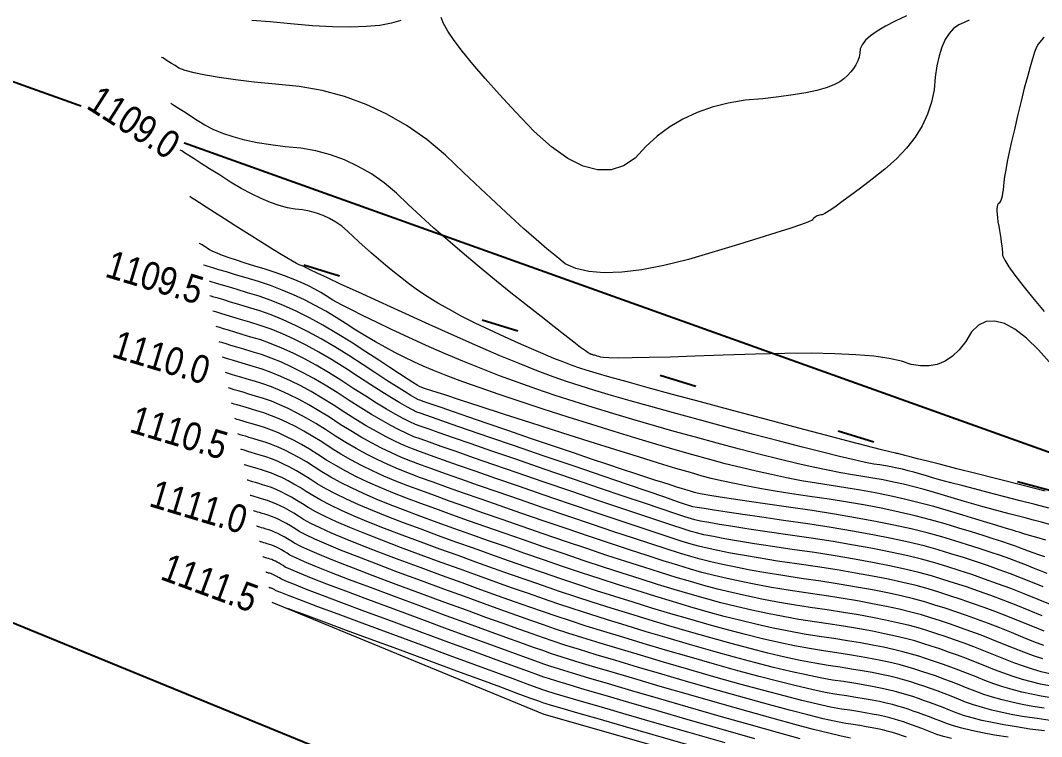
# Model space of a CAD drawing. Extents: x -19176 to -17597, y 5652440 to 5654285.
# Drawn here: x -18181.69 to -18154.3, y 5652984.07 to 5653003.27 of the extents above; entities that cross this region are included whole.
import ezdxf

# ---------------------------------------------------------------- set-up
doc = ezdxf.new("R2010")
doc.units = 0
doc.header["$LTSCALE"] = 5
doc.linetypes.add('foc-TOPO', pattern=[1, 0.2, -0.8])
doc.layers.add('C-TOPO-MAJR', color=7, linetype='Continuous', lineweight=15, true_color=0xd3aa5f)
doc.layers.add('C-TOPO-MINR', color=7, linetype='Continuous', lineweight=13, true_color=0xe9d5af)
doc.layers.add('C-TOPO-MAJR-TEXT', color=7, linetype='Continuous', true_color=0x644b1b)
for name, color, linetype in [('F-RW', 190, 'Continuous'), ('L-TITLEDB', 4, 'Continuous'), ('T-LOW-AREA', 48, 'foc-TOPO')]:
    doc.layers.add(name, color=color, linetype=linetype)
doc.layers.add('T-ELEVATION', color=48, linetype='Continuous', lineweight=18)
doc.styles.get("Standard").update_dxf_attribs({"font": 'ARIALN.TTF'})

msp = doc.modelspace()

# ---------------------------------------------------------------- linework, layer by layer
at = {"layer": 'C-TOPO-MAJR', "flags": 128}
for points in [[(-18154.208, 5652990.645), (-18154.798, 5652990.795), (-18155.471, 5652990.965), (-18156.063, 5652991.116), (-18156.576, 5652991.247), (-18157.009, 5652991.357), (-18157.361, 5652991.447), (-18157.633, 5652991.517), (-18157.825, 5652991.567), (-18157.938, 5652991.597), (-18157.969, 5652991.607), (-18158.001, 5652991.616), (-18158.033, 5652991.624), (-18158.065, 5652991.632), (-18158.097, 5652991.639), (-18158.128, 5652991.646), (-18158.16, 5652991.652), (-18158.192, 5652991.657), (-18158.223, 5652991.661), (-18158.369, 5652991.697), (-18158.63, 5652991.763), (-18159.005, 5652991.861), (-18159.494, 5652991.989), (-18160.098, 5652992.148), (-18160.816, 5652992.338), (-18161.648, 5652992.559), (-18162.595, 5652992.811), (-18163.445, 5652993.038), (-18164.198, 5652993.241), (-18164.855, 5652993.419), (-18165.415, 5652993.573), (-18165.878, 5652993.702), (-18166.244, 5652993.807), (-18166.513, 5652993.887), (-18166.686, 5652993.942), (-18166.887, 5652994.014), (-18167.118, 5652994.101), (-18167.378, 5652994.205), (-18167.666, 5652994.326), (-18167.984, 5652994.462), (-18168.331, 5652994.615), (-18168.707, 5652994.783), (-18169.111, 5652994.968), (-18169.492, 5652995.152), (-18169.849, 5652995.333), (-18170.183, 5652995.512), (-18170.492, 5652995.689), (-18170.778, 5652995.864), (-18171.04, 5652996.038), (-18171.279, 5652996.209), (-18171.493, 5652996.379), (-18171.699, 5652996.545), (-18171.897, 5652996.708), (-18172.087, 5652996.868), (-18172.269, 5652997.024), (-18172.443, 5652997.178), (-18172.609, 5652997.328), (-18172.766, 5652997.475), (-18172.915, 5652997.619), (-18173.07, 5652997.747), (-18173.231, 5652997.859), (-18173.398, 5652997.956), (-18173.57, 5652998.036), (-18173.749, 5652998.101), (-18173.933, 5652998.151), (-18174.122, 5652998.184), (-18174.318, 5652998.202), (-18174.526, 5652998.241), (-18174.748, 5652998.302), (-18174.982, 5652998.385), (-18175.23, 5652998.489), (-18175.49, 5652998.615), (-18175.764, 5652998.762), (-18176.05, 5652998.931), (-18176.35, 5652999.122), (-18176.612, 5652999.289), (-18176.836, 5652999.432), (-18177.023, 5652999.551), (-18177.173, 5652999.646), (-18177.285, 5652999.718), (-18177.36, 5652999.766), (-18177.398, 5652999.789), (-18177.398, 5652999.789)], [(-18154.15, 5652988.439), (-18154.332, 5652988.509), (-18154.518, 5652988.584), (-18154.709, 5652988.662), (-18154.92, 5652988.744), (-18155.153, 5652988.83), (-18155.406, 5652988.919), (-18155.679, 5652989.012), (-18155.974, 5652989.11), (-18156.289, 5652989.211), (-18156.625, 5652989.315), (-18156.982, 5652989.424), (-18157.374, 5652989.53), (-18157.8, 5652989.634), (-18158.262, 5652989.737), (-18158.758, 5652989.837), (-18159.289, 5652989.934), (-18159.854, 5652990.03), (-18160.455, 5652990.124), (-18161.09, 5652990.215), (-18161.654, 5652990.297), (-18162.147, 5652990.37), (-18162.568, 5652990.434), (-18162.919, 5652990.489), (-18163.198, 5652990.534), (-18163.405, 5652990.57), (-18163.542, 5652990.596), (-18163.607, 5652990.614), (-18163.694, 5652990.638), (-18163.803, 5652990.671), (-18163.934, 5652990.71), (-18164.087, 5652990.758), (-18164.262, 5652990.812), (-18164.458, 5652990.875), (-18164.676, 5652990.944), (-18164.917, 5652991.021), (-18165.206, 5652991.116), (-18165.545, 5652991.228), (-18165.933, 5652991.358), (-18166.37, 5652991.505), (-18166.857, 5652991.67), (-18167.393, 5652991.852), (-18167.978, 5652992.052), (-18168.612, 5652992.269), (-18169.173, 5652992.461), (-18169.658, 5652992.628), (-18170.07, 5652992.769), (-18170.407, 5652992.885), (-18170.67, 5652992.976), (-18170.858, 5652993.041), (-18170.972, 5652993.082), (-18171.012, 5652993.096), (-18171.095, 5652993.141), (-18171.221, 5652993.215), (-18171.39, 5652993.319), (-18171.603, 5652993.452), (-18171.858, 5652993.616), (-18172.157, 5652993.809), (-18172.498, 5652994.032), (-18172.883, 5652994.284), (-18173.257, 5652994.517), (-18173.62, 5652994.728), (-18173.972, 5652994.92), (-18174.313, 5652995.091), (-18174.642, 5652995.241), (-18174.962, 5652995.372), (-18175.27, 5652995.482), (-18175.567, 5652995.571), (-18175.827, 5652995.649), (-18176.049, 5652995.716), (-18176.235, 5652995.772), (-18176.384, 5652995.817), (-18176.495, 5652995.85), (-18176.569, 5652995.873), (-18176.607, 5652995.884), (-18176.607, 5652995.884)], [(-18154.242, 5652986.511), (-18154.508, 5652986.612), (-18154.798, 5652986.726), (-18155.112, 5652986.855), (-18155.421, 5652986.979), (-18155.725, 5652987.096), (-18156.023, 5652987.207), (-18156.316, 5652987.313), (-18156.604, 5652987.413), (-18156.885, 5652987.507), (-18157.162, 5652987.595), (-18157.433, 5652987.678), (-18157.736, 5652987.759), (-18158.071, 5652987.84), (-18158.437, 5652987.92), (-18158.836, 5652987.999), (-18159.266, 5652988.077), (-18159.728, 5652988.155), (-18160.222, 5652988.231), (-18160.748, 5652988.307), (-18161.239, 5652988.382), (-18161.696, 5652988.457), (-18162.118, 5652988.531), (-18162.505, 5652988.605), (-18162.858, 5652988.678), (-18163.176, 5652988.75), (-18163.459, 5652988.822), (-18163.708, 5652988.894), (-18164.012, 5652988.986), (-18164.37, 5652989.098), (-18164.783, 5652989.231), (-18165.25, 5652989.384), (-18165.773, 5652989.558), (-18166.349, 5652989.752), (-18166.981, 5652989.967), (-18167.667, 5652990.202), (-18168.299, 5652990.419), (-18168.877, 5652990.619), (-18169.402, 5652990.801), (-18169.872, 5652990.966), (-18170.288, 5652991.113), (-18170.65, 5652991.242), (-18170.958, 5652991.353), (-18171.213, 5652991.447), (-18171.471, 5652991.553), (-18171.734, 5652991.671), (-18172.001, 5652991.8), (-18172.272, 5652991.942), (-18172.547, 5652992.095), (-18172.827, 5652992.261), (-18173.111, 5652992.438), (-18173.4, 5652992.627), (-18173.68, 5652992.801), (-18173.952, 5652992.96), (-18174.215, 5652993.103), (-18174.471, 5652993.232), (-18174.718, 5652993.345), (-18174.957, 5652993.442), (-18175.188, 5652993.524), (-18175.41, 5652993.591), (-18175.605, 5652993.65), (-18175.772, 5652993.7), (-18175.911, 5652993.742), (-18176.023, 5652993.776), (-18176.106, 5652993.801), (-18176.162, 5652993.818), (-18176.19, 5652993.826), (-18176.19, 5652993.826)], [(-18154.234, 5652984.827), (-18154.535, 5652984.875), (-18154.824, 5652984.928), (-18155.1, 5652984.987), (-18155.364, 5652985.052), (-18155.616, 5652985.123), (-18155.855, 5652985.199), (-18156.083, 5652985.282), (-18156.298, 5652985.37), (-18156.509, 5652985.454), (-18156.716, 5652985.534), (-18156.92, 5652985.61), (-18157.12, 5652985.683), (-18157.317, 5652985.751), (-18157.51, 5652985.815), (-18157.699, 5652985.875), (-18157.884, 5652985.932), (-18158.091, 5652985.987), (-18158.32, 5652986.043), (-18158.57, 5652986.097), (-18158.842, 5652986.151), (-18159.137, 5652986.205), (-18159.452, 5652986.258), (-18159.79, 5652986.31), (-18160.149, 5652986.362), (-18160.528, 5652986.426), (-18160.927, 5652986.502), (-18161.346, 5652986.59), (-18161.785, 5652986.69), (-18162.243, 5652986.802), (-18162.721, 5652986.927), (-18163.219, 5652987.063), (-18163.736, 5652987.212), (-18164.248, 5652987.362), (-18164.754, 5652987.514), (-18165.253, 5652987.667), (-18165.747, 5652987.822), (-18166.234, 5652987.978), (-18166.716, 5652988.136), (-18167.192, 5652988.295), (-18167.661, 5652988.456), (-18168.131, 5652988.619), (-18168.6, 5652988.783), (-18169.069, 5652988.948), (-18169.538, 5652989.115), (-18170.007, 5652989.283), (-18170.476, 5652989.453), (-18170.944, 5652989.625), (-18171.413, 5652989.798), (-18171.847, 5652989.965), (-18172.246, 5652990.126), (-18172.611, 5652990.282), (-18172.941, 5652990.431), (-18173.237, 5652990.575), (-18173.498, 5652990.712), (-18173.724, 5652990.844), (-18173.916, 5652990.97), (-18174.102, 5652991.086), (-18174.283, 5652991.192), (-18174.459, 5652991.287), (-18174.629, 5652991.372), (-18174.793, 5652991.448), (-18174.952, 5652991.512), (-18175.106, 5652991.567), (-18175.254, 5652991.612), (-18175.384, 5652991.651), (-18175.495, 5652991.684), (-18175.588, 5652991.712), (-18175.662, 5652991.735), (-18175.717, 5652991.751), (-18175.754, 5652991.762), (-18175.773, 5652991.768), (-18175.773, 5652991.768)], [(-18157.925, 5652984.052), (-18158.03, 5652984.089), (-18158.134, 5652984.123), (-18158.235, 5652984.155), (-18158.334, 5652984.186), (-18158.446, 5652984.216), (-18158.568, 5652984.245), (-18158.703, 5652984.275), (-18158.849, 5652984.304), (-18159.007, 5652984.332), (-18159.177, 5652984.361), (-18159.358, 5652984.389), (-18159.551, 5652984.417), (-18159.818, 5652984.469), (-18160.159, 5652984.546), (-18160.575, 5652984.648), (-18161.064, 5652984.775), (-18161.628, 5652984.927), (-18162.266, 5652985.103), (-18162.978, 5652985.304), (-18163.765, 5652985.53), (-18164.484, 5652985.739), (-18165.137, 5652985.93), (-18165.724, 5652986.103), (-18166.243, 5652986.26), (-18166.696, 5652986.399), (-18167.083, 5652986.52), (-18167.402, 5652986.624), (-18167.655, 5652986.711), (-18167.962, 5652986.818), (-18168.322, 5652986.946), (-18168.737, 5652987.095), (-18169.204, 5652987.264), (-18169.726, 5652987.454), (-18170.301, 5652987.665), (-18170.93, 5652987.897), (-18171.613, 5652988.149), (-18172.223, 5652988.377), (-18172.758, 5652988.582), (-18173.221, 5652988.763), (-18173.61, 5652988.92), (-18173.926, 5652989.054), (-18174.168, 5652989.164), (-18174.337, 5652989.251), (-18174.432, 5652989.313), (-18174.525, 5652989.371), (-18174.615, 5652989.423), (-18174.702, 5652989.471), (-18174.787, 5652989.513), (-18174.869, 5652989.551), (-18174.948, 5652989.583), (-18175.024, 5652989.61), (-18175.098, 5652989.632), (-18175.163, 5652989.652), (-18175.218, 5652989.668), (-18175.264, 5652989.682), (-18175.301, 5652989.693), (-18175.328, 5652989.702), (-18175.347, 5652989.707), (-18175.356, 5652989.71), (-18175.356, 5652989.71)], [(-18163.793, 5652983.849), (-18164.721, 5652984.115), (-18165.521, 5652984.346), (-18166.194, 5652984.54), (-18166.74, 5652984.698), (-18167.158, 5652984.819), (-18167.449, 5652984.904), (-18167.613, 5652984.953), (-18167.649, 5652984.965), (-18167.787, 5652985.015), (-18168.024, 5652985.102), (-18168.363, 5652985.227), (-18168.803, 5652985.388), (-18169.343, 5652985.588), (-18169.984, 5652985.824), (-18170.726, 5652986.098), (-18171.568, 5652986.409), (-18172.306, 5652986.681), (-18172.938, 5652986.915), (-18173.464, 5652987.109), (-18173.886, 5652987.265), (-18174.202, 5652987.381), (-18174.412, 5652987.459), (-18174.518, 5652987.498), (-18174.518, 5652987.498)]]:
    msp.add_lwpolyline(points, dxfattribs=at)
at = {"layer": 'C-TOPO-MINR', "flags": 128}
for points in [[(-18157.925, 5653003.387), (-18158.229, 5653003.247), (-18158.49, 5653003.112), (-18158.71, 5653002.981), (-18158.888, 5653002.854), (-18159.023, 5653002.732), (-18159.116, 5653002.614), (-18159.168, 5653002.5), (-18159.177, 5653002.391), (-18159.199, 5653002.284), (-18159.234, 5653002.18), (-18159.283, 5653002.079), (-18159.343, 5653001.981), (-18159.417, 5653001.886), (-18159.504, 5653001.793), (-18159.604, 5653001.703), (-18159.716, 5653001.616), (-18159.874, 5653001.535), (-18160.077, 5653001.459), (-18160.326, 5653001.389), (-18160.621, 5653001.325), (-18160.961, 5653001.267), (-18161.346, 5653001.214), (-18161.777, 5653001.167), (-18162.253, 5653001.126), (-18162.705, 5653001.051), (-18163.134, 5653000.941), (-18163.538, 5653000.798), (-18163.919, 5653000.622), (-18164.275, 5653000.411), (-18164.608, 5653000.166), (-18164.917, 5652999.887), (-18165.202, 5652999.575), (-18165.512, 5652999.366), (-18165.849, 5652999.261), (-18166.21, 5652999.26), (-18166.597, 5652999.362), (-18167.01, 5652999.568), (-18167.449, 5652999.878), (-18167.913, 5653000.291), (-18168.402, 5653000.808), (-18168.839, 5653001.28), (-18169.222, 5653001.709), (-18169.552, 5653002.092), (-18169.829, 5653002.431), (-18170.053, 5653002.726), (-18170.224, 5653002.976), (-18170.341, 5653003.182), (-18170.405, 5653003.343)], [(-18156.241, 5653003.273), (-18156.375, 5653003.208), (-18156.526, 5653003.145), (-18156.661, 5653003.048), (-18156.781, 5653002.917), (-18156.886, 5653002.75), (-18156.976, 5653002.55), (-18157.051, 5653002.315), (-18157.11, 5653002.046), (-18157.154, 5653001.742), (-18157.183, 5653001.403), (-18157.252, 5653001.074), (-18157.36, 5653000.753), (-18157.509, 5653000.44), (-18157.697, 5653000.136), (-18157.925, 5652999.841), (-18158.194, 5652999.555), (-18158.502, 5652999.277), (-18158.85, 5652999.008), (-18159.158, 5652998.772), (-18159.428, 5652998.569), (-18159.658, 5652998.4), (-18159.849, 5652998.263), (-18160.001, 5652998.161), (-18160.114, 5652998.091), (-18160.188, 5652998.055), (-18160.222, 5652998.052), (-18160.255, 5652998.046), (-18160.288, 5652998.036), (-18160.319, 5652998.024), (-18160.349, 5652998.008), (-18160.378, 5652997.989), (-18160.406, 5652997.967), (-18160.433, 5652997.942), (-18160.459, 5652997.913), (-18160.572, 5652997.861), (-18160.77, 5652997.787), (-18161.055, 5652997.69), (-18161.426, 5652997.569), (-18161.884, 5652997.426), (-18162.428, 5652997.259), (-18163.058, 5652997.07), (-18163.775, 5652996.858), (-18164.43, 5652996.695), (-18165.024, 5652996.58), (-18165.557, 5652996.515), (-18166.029, 5652996.499), (-18166.44, 5652996.532), (-18166.79, 5652996.614), (-18167.079, 5652996.744), (-18167.306, 5652996.924), (-18167.566, 5652997.14), (-18167.858, 5652997.392), (-18168.183, 5652997.68), (-18168.539, 5652998.003), (-18168.928, 5652998.363), (-18169.349, 5652998.759), (-18169.802, 5652999.19), (-18170.287, 5652999.657), (-18170.792, 5653000.074), (-18171.315, 5653000.439), (-18171.856, 5653000.753), (-18172.417, 5653001.015), (-18172.997, 5653001.227), (-18173.595, 5653001.387), (-18174.212, 5653001.496), (-18174.848, 5653001.553), (-18175.417, 5653001.612), (-18175.92, 5653001.672), (-18176.356, 5653001.733), (-18176.726, 5653001.795), (-18177.029, 5653001.858), (-18177.266, 5653001.922), (-18177.436, 5653001.987), (-18177.54, 5653002.053), (-18177.631, 5653002.111), (-18177.708, 5653002.16), (-18177.773, 5653002.201), (-18177.825, 5653002.234), (-18177.864, 5653002.259), (-18177.89, 5653002.276), (-18177.903, 5653002.284), (-18177.903, 5653002.284)], [(-18171.483, 5653003.268), (-18171.739, 5653003.19), (-18172.051, 5653003.134), (-18172.418, 5653003.1), (-18172.842, 5653003.087), (-18173.321, 5653003.095), (-18173.855, 5653003.125), (-18174.446, 5653003.177), (-18174.987, 5653003.224), (-18175.48, 5653003.267)], [(-18154.239, 5653002.817), (-18154.308, 5653002.738), (-18154.36, 5653002.677), (-18154.395, 5653002.633), (-18154.438, 5653002.545), (-18154.489, 5653002.414), (-18154.547, 5653002.239), (-18154.612, 5653002.019), (-18154.685, 5653001.756), (-18154.766, 5653001.45), (-18154.853, 5653001.099), (-18154.949, 5653000.704), (-18155.033, 5653000.345), (-18155.107, 5653000.021), (-18155.17, 5652999.733), (-18155.222, 5652999.48), (-18155.264, 5652999.262), (-18155.295, 5652999.08), (-18155.315, 5652998.933), (-18155.325, 5652998.821), (-18155.336, 5652998.721), (-18155.349, 5652998.633), (-18155.364, 5652998.556), (-18155.38, 5652998.491), (-18155.399, 5652998.438), (-18155.419, 5652998.396), (-18155.44, 5652998.366), (-18155.464, 5652998.348), (-18155.482, 5652998.317), (-18155.494, 5652998.274), (-18155.501, 5652998.218), (-18155.502, 5652998.149), (-18155.497, 5652998.068), (-18155.487, 5652997.974), (-18155.472, 5652997.867), (-18155.45, 5652997.748), (-18155.431, 5652997.634), (-18155.413, 5652997.524), (-18155.398, 5652997.419), (-18155.384, 5652997.319), (-18155.372, 5652997.224), (-18155.362, 5652997.133), (-18155.353, 5652997.047), (-18155.347, 5652996.966), (-18155.289, 5652996.837), (-18155.18, 5652996.659), (-18155.02, 5652996.433), (-18154.809, 5652996.158), (-18154.546, 5652995.836), (-18154.233, 5652995.465)], [(-18154.028, 5652994.035), (-18154.382, 5652994.434), (-18154.711, 5652994.751), (-18155.016, 5652994.985), (-18155.297, 5652995.137), (-18155.554, 5652995.206), (-18155.786, 5652995.192), (-18155.994, 5652995.096), (-18156.178, 5652994.917), (-18156.338, 5652994.655), (-18156.51, 5652994.437), (-18156.694, 5652994.263), (-18156.891, 5652994.132), (-18157.099, 5652994.045), (-18157.32, 5652994.002), (-18157.553, 5652994.002), (-18157.799, 5652994.045), (-18158.056, 5652994.132), (-18158.39, 5652994.205), (-18158.798, 5652994.262), (-18159.283, 5652994.304), (-18159.843, 5652994.331), (-18160.479, 5652994.343), (-18161.19, 5652994.34), (-18161.977, 5652994.322), (-18162.84, 5652994.289), (-18163.602, 5652994.262), (-18164.264, 5652994.241), (-18164.824, 5652994.226), (-18165.285, 5652994.217), (-18165.645, 5652994.214), (-18165.904, 5652994.218), (-18166.063, 5652994.227), (-18166.121, 5652994.242), (-18166.172, 5652994.256), (-18166.218, 5652994.268), (-18166.257, 5652994.279), (-18166.29, 5652994.288), (-18166.316, 5652994.295), (-18166.336, 5652994.301), (-18166.35, 5652994.305), (-18166.358, 5652994.307), (-18166.367, 5652994.311), (-18166.377, 5652994.314), (-18166.388, 5652994.319), (-18166.401, 5652994.324), (-18166.415, 5652994.33), (-18166.43, 5652994.337), (-18166.446, 5652994.344), (-18166.464, 5652994.352), (-18166.537, 5652994.405), (-18166.664, 5652994.501), (-18166.846, 5652994.641), (-18167.083, 5652994.825), (-18167.374, 5652995.053), (-18167.721, 5652995.325), (-18168.122, 5652995.642), (-18168.578, 5652996.002), (-18169.016, 5652996.355), (-18169.438, 5652996.702), (-18169.841, 5652997.042), (-18170.228, 5652997.375), (-18170.597, 5652997.701), (-18170.949, 5652998.02), (-18171.284, 5652998.333), (-18171.601, 5652998.638), (-18171.931, 5652998.91), (-18172.273, 5652999.149), (-18172.627, 5652999.354), (-18172.994, 5652999.526), (-18173.373, 5652999.664), (-18173.764, 5652999.769), (-18174.167, 5652999.84), (-18174.583, 5652999.878), (-18174.972, 5652999.927), (-18175.334, 5652999.987), (-18175.669, 5653000.059), (-18175.978, 5653000.142), (-18176.26, 5653000.236), (-18176.515, 5653000.342), (-18176.743, 5653000.459), (-18176.945, 5653000.587), (-18177.121, 5653000.7), (-18177.272, 5653000.796), (-18177.398, 5653000.876), (-18177.499, 5653000.94), (-18177.575, 5653000.989), (-18177.625, 5653001.021), (-18177.65, 5653001.037), (-18177.65, 5653001.037)], [(-18154.112, 5652990.195), (-18154.474, 5652990.288), (-18154.878, 5652990.391), (-18155.323, 5652990.504), (-18155.733, 5652990.609), (-18156.105, 5652990.705), (-18156.441, 5652990.794), (-18156.741, 5652990.874), (-18157.004, 5652990.945), (-18157.23, 5652991.008), (-18157.42, 5652991.063), (-18157.574, 5652991.11), (-18157.727, 5652991.154), (-18157.88, 5652991.194), (-18158.033, 5652991.232), (-18158.186, 5652991.266), (-18158.339, 5652991.297), (-18158.492, 5652991.325), (-18158.644, 5652991.35), (-18158.797, 5652991.372), (-18159.026, 5652991.417), (-18159.333, 5652991.485), (-18159.718, 5652991.575), (-18160.179, 5652991.689), (-18160.718, 5652991.825), (-18161.334, 5652991.984), (-18162.027, 5652992.167), (-18162.798, 5652992.372), (-18163.514, 5652992.564), (-18164.176, 5652992.745), (-18164.784, 5652992.914), (-18165.339, 5652993.071), (-18165.838, 5652993.215), (-18166.284, 5652993.348), (-18166.676, 5652993.468), (-18167.014, 5652993.577), (-18167.399, 5652993.713), (-18167.833, 5652993.876), (-18168.315, 5652994.068), (-18168.845, 5652994.287), (-18169.423, 5652994.534), (-18170.049, 5652994.809), (-18170.723, 5652995.111), (-18171.445, 5652995.442), (-18172.079, 5652995.732), (-18172.624, 5652995.982), (-18173.081, 5652996.191), (-18173.449, 5652996.361), (-18173.729, 5652996.491), (-18173.92, 5652996.58), (-18174.023, 5652996.63), (-18174.037, 5652996.639), (-18174.053, 5652996.648), (-18174.071, 5652996.657), (-18174.09, 5652996.666), (-18174.112, 5652996.675), (-18174.135, 5652996.684), (-18174.16, 5652996.693), (-18174.187, 5652996.702), (-18174.215, 5652996.71), (-18174.285, 5652996.746), (-18174.394, 5652996.809), (-18174.545, 5652996.898), (-18174.736, 5652997.015), (-18174.968, 5652997.159), (-18175.24, 5652997.33), (-18175.553, 5652997.529), (-18175.907, 5652997.754), (-18176.217, 5652997.951), (-18176.482, 5652998.12), (-18176.703, 5652998.261), (-18176.88, 5652998.373), (-18177.012, 5652998.458), (-18177.101, 5652998.514), (-18177.145, 5652998.542), (-18177.145, 5652998.542)], [(-18154.088, 5652989.755), (-18154.305, 5652989.815), (-18154.522, 5652989.873), (-18154.74, 5652989.931), (-18154.958, 5652989.987), (-18155.176, 5652990.043), (-18155.402, 5652990.102), (-18155.634, 5652990.164), (-18155.874, 5652990.23), (-18156.12, 5652990.3), (-18156.374, 5652990.373), (-18156.635, 5652990.449), (-18156.903, 5652990.53), (-18157.178, 5652990.613), (-18157.453, 5652990.691), (-18157.728, 5652990.764), (-18158.002, 5652990.831), (-18158.276, 5652990.892), (-18158.55, 5652990.948), (-18158.824, 5652990.999), (-18159.097, 5652991.044), (-18159.37, 5652991.083), (-18159.683, 5652991.137), (-18160.037, 5652991.206), (-18160.43, 5652991.29), (-18160.864, 5652991.389), (-18161.338, 5652991.502), (-18161.852, 5652991.631), (-18162.406, 5652991.774), (-18163, 5652991.932), (-18163.583, 5652992.091), (-18164.154, 5652992.249), (-18164.714, 5652992.409), (-18165.262, 5652992.568), (-18165.799, 5652992.729), (-18166.325, 5652992.889), (-18166.839, 5652993.05), (-18167.342, 5652993.211), (-18167.842, 5652993.38), (-18168.341, 5652993.557), (-18168.838, 5652993.741), (-18169.333, 5652993.933), (-18169.825, 5652994.133), (-18170.316, 5652994.34), (-18170.805, 5652994.555), (-18171.292, 5652994.778), (-18171.736, 5652994.984), (-18172.136, 5652995.174), (-18172.494, 5652995.348), (-18172.807, 5652995.505), (-18173.078, 5652995.646), (-18173.305, 5652995.771), (-18173.489, 5652995.88), (-18173.63, 5652995.972), (-18173.789, 5652996.064), (-18173.965, 5652996.155), (-18174.16, 5652996.244), (-18174.373, 5652996.334), (-18174.603, 5652996.422), (-18174.852, 5652996.509), (-18175.119, 5652996.596), (-18175.403, 5652996.681), (-18175.66, 5652996.761), (-18175.889, 5652996.835), (-18176.09, 5652996.904), (-18176.263, 5652996.966), (-18176.408, 5652997.023), (-18176.526, 5652997.074), (-18176.615, 5652997.119), (-18176.677, 5652997.158), (-18176.731, 5652997.192), (-18176.777, 5652997.221), (-18176.815, 5652997.246), (-18176.846, 5652997.266), (-18176.869, 5652997.28), (-18176.885, 5652997.29), (-18176.892, 5652997.295), (-18176.892, 5652997.295)], [(-18154.193, 5652989.333), (-18154.428, 5652989.402), (-18154.625, 5652989.461), (-18154.783, 5652989.507), (-18154.902, 5652989.543), (-18154.983, 5652989.567), (-18155.025, 5652989.58), (-18155.029, 5652989.582), (-18155.081, 5652989.598), (-18155.181, 5652989.629), (-18155.33, 5652989.674), (-18155.528, 5652989.734), (-18155.774, 5652989.809), (-18156.068, 5652989.899), (-18156.411, 5652990.003), (-18156.802, 5652990.122), (-18157.194, 5652990.233), (-18157.585, 5652990.337), (-18157.978, 5652990.432), (-18158.37, 5652990.52), (-18158.763, 5652990.6), (-18159.156, 5652990.673), (-18159.55, 5652990.737), (-18159.943, 5652990.794), (-18160.34, 5652990.857), (-18160.74, 5652990.928), (-18161.143, 5652991.005), (-18161.549, 5652991.089), (-18161.958, 5652991.179), (-18162.37, 5652991.277), (-18162.784, 5652991.381), (-18163.202, 5652991.493), (-18163.651, 5652991.617), (-18164.132, 5652991.754), (-18164.643, 5652991.903), (-18165.186, 5652992.066), (-18165.76, 5652992.242), (-18166.365, 5652992.43), (-18167.002, 5652992.632), (-18167.669, 5652992.846), (-18168.285, 5652993.048), (-18168.849, 5652993.237), (-18169.36, 5652993.414), (-18169.82, 5652993.579), (-18170.228, 5652993.731), (-18170.584, 5652993.871), (-18170.887, 5652993.998), (-18171.139, 5652994.114), (-18171.393, 5652994.236), (-18171.648, 5652994.366), (-18171.906, 5652994.504), (-18172.165, 5652994.649), (-18172.427, 5652994.802), (-18172.69, 5652994.962), (-18172.955, 5652995.13), (-18173.223, 5652995.306), (-18173.497, 5652995.472), (-18173.78, 5652995.628), (-18174.069, 5652995.774), (-18174.366, 5652995.911), (-18174.671, 5652996.039), (-18174.983, 5652996.156), (-18175.302, 5652996.264), (-18175.629, 5652996.363), (-18175.915, 5652996.449), (-18176.16, 5652996.523), (-18176.365, 5652996.584), (-18176.528, 5652996.633), (-18176.651, 5652996.67), (-18176.732, 5652996.695), (-18176.773, 5652996.707), (-18176.773, 5652996.707)], [(-18154.212, 5652988.886), (-18154.378, 5652988.94), (-18154.526, 5652988.991), (-18154.657, 5652989.038), (-18154.772, 5652989.082), (-18154.869, 5652989.122), (-18155.001, 5652989.171), (-18155.167, 5652989.229), (-18155.368, 5652989.297), (-18155.604, 5652989.373), (-18155.874, 5652989.46), (-18156.179, 5652989.555), (-18156.518, 5652989.659), (-18156.892, 5652989.773), (-18157.284, 5652989.882), (-18157.693, 5652989.986), (-18158.12, 5652990.084), (-18158.564, 5652990.178), (-18159.026, 5652990.267), (-18159.505, 5652990.351), (-18160.002, 5652990.43), (-18160.517, 5652990.504), (-18160.997, 5652990.577), (-18161.443, 5652990.649), (-18161.856, 5652990.719), (-18162.234, 5652990.789), (-18162.578, 5652990.857), (-18162.887, 5652990.923), (-18163.163, 5652990.989), (-18163.405, 5652991.053), (-18163.72, 5652991.143), (-18164.11, 5652991.258), (-18164.573, 5652991.398), (-18165.11, 5652991.564), (-18165.721, 5652991.755), (-18166.406, 5652991.971), (-18167.165, 5652992.213), (-18167.997, 5652992.48), (-18168.728, 5652992.715), (-18169.357, 5652992.917), (-18169.883, 5652993.087), (-18170.308, 5652993.225), (-18170.63, 5652993.33), (-18170.851, 5652993.402), (-18170.969, 5652993.442), (-18170.986, 5652993.449), (-18171.049, 5652993.488), (-18171.16, 5652993.559), (-18171.318, 5652993.66), (-18171.523, 5652993.793), (-18171.776, 5652993.958), (-18172.075, 5652994.154), (-18172.422, 5652994.381), (-18172.816, 5652994.639), (-18173.199, 5652994.877), (-18173.572, 5652995.095), (-18173.936, 5652995.291), (-18174.289, 5652995.468), (-18174.631, 5652995.623), (-18174.964, 5652995.758), (-18175.286, 5652995.873), (-18175.598, 5652995.967), (-18175.871, 5652996.049), (-18176.105, 5652996.12), (-18176.3, 5652996.178), (-18176.456, 5652996.225), (-18176.573, 5652996.26), (-18176.651, 5652996.284), (-18176.69, 5652996.296), (-18176.69, 5652996.296)], [(-18154.265, 5652988.085), (-18154.549, 5652988.202), (-18154.84, 5652988.317), (-18155.138, 5652988.43), (-18155.443, 5652988.542), (-18155.755, 5652988.651), (-18156.074, 5652988.76), (-18156.4, 5652988.866), (-18156.733, 5652988.971), (-18157.072, 5652989.075), (-18157.452, 5652989.177), (-18157.872, 5652989.278), (-18158.331, 5652989.378), (-18158.83, 5652989.477), (-18159.37, 5652989.575), (-18159.949, 5652989.672), (-18160.568, 5652989.768), (-18161.227, 5652989.863), (-18161.808, 5652989.947), (-18162.31, 5652990.021), (-18162.735, 5652990.084), (-18163.081, 5652990.136), (-18163.35, 5652990.178), (-18163.54, 5652990.209), (-18163.652, 5652990.229), (-18163.686, 5652990.239), (-18163.823, 5652990.284), (-18164.063, 5652990.365), (-18164.406, 5652990.482), (-18164.853, 5652990.634), (-18165.403, 5652990.822), (-18166.056, 5652991.045), (-18166.812, 5652991.304), (-18167.672, 5652991.598), (-18168.434, 5652991.86), (-18169.1, 5652992.088), (-18169.668, 5652992.284), (-18170.139, 5652992.446), (-18170.513, 5652992.576), (-18170.79, 5652992.672), (-18170.97, 5652992.736), (-18171.052, 5652992.766), (-18171.17, 5652992.823), (-18171.324, 5652992.906), (-18171.513, 5652993.015), (-18171.737, 5652993.15), (-18171.996, 5652993.312), (-18172.291, 5652993.499), (-18172.621, 5652993.713), (-18172.986, 5652993.953), (-18173.341, 5652994.174), (-18173.686, 5652994.375), (-18174.02, 5652994.557), (-18174.344, 5652994.719), (-18174.658, 5652994.862), (-18174.961, 5652994.986), (-18175.253, 5652995.09), (-18175.535, 5652995.175), (-18175.782, 5652995.249), (-18175.994, 5652995.313), (-18176.17, 5652995.366), (-18176.312, 5652995.409), (-18176.417, 5652995.441), (-18176.488, 5652995.462), (-18176.523, 5652995.472), (-18176.523, 5652995.472)], [(-18154.022, 5652987.593), (-18154.397, 5652987.746), (-18154.766, 5652987.893), (-18155.128, 5652988.033), (-18155.484, 5652988.166), (-18155.833, 5652988.291), (-18156.175, 5652988.41), (-18156.511, 5652988.522), (-18156.84, 5652988.627), (-18157.163, 5652988.725), (-18157.523, 5652988.822), (-18157.921, 5652988.919), (-18158.358, 5652989.014), (-18158.832, 5652989.108), (-18159.344, 5652989.201), (-18159.894, 5652989.293), (-18160.481, 5652989.384), (-18161.107, 5652989.474), (-18161.666, 5652989.556), (-18162.157, 5652989.63), (-18162.581, 5652989.696), (-18162.937, 5652989.753), (-18163.227, 5652989.803), (-18163.449, 5652989.844), (-18163.604, 5652989.878), (-18163.691, 5652989.903), (-18163.87, 5652989.96), (-18164.14, 5652990.049), (-18164.5, 5652990.169), (-18164.952, 5652990.322), (-18165.495, 5652990.506), (-18166.129, 5652990.722), (-18166.854, 5652990.97), (-18167.671, 5652991.249), (-18168.4, 5652991.5), (-18169.044, 5652991.721), (-18169.601, 5652991.913), (-18170.072, 5652992.076), (-18170.457, 5652992.21), (-18170.755, 5652992.315), (-18170.967, 5652992.39), (-18171.092, 5652992.437), (-18171.246, 5652992.506), (-18171.426, 5652992.597), (-18171.635, 5652992.711), (-18171.87, 5652992.848), (-18172.134, 5652993.008), (-18172.425, 5652993.19), (-18172.744, 5652993.394), (-18173.09, 5652993.622), (-18173.426, 5652993.831), (-18173.752, 5652994.021), (-18174.069, 5652994.193), (-18174.376, 5652994.347), (-18174.673, 5652994.483), (-18174.96, 5652994.6), (-18175.237, 5652994.699), (-18175.504, 5652994.779), (-18175.738, 5652994.85), (-18175.939, 5652994.91), (-18176.106, 5652994.96), (-18176.239, 5652995), (-18176.34, 5652995.031), (-18176.406, 5652995.051), (-18176.44, 5652995.061), (-18176.44, 5652995.061)], [(-18154.284, 5652987.304), (-18154.638, 5652987.45), (-18154.986, 5652987.588), (-18155.329, 5652987.721), (-18155.665, 5652987.846), (-18155.994, 5652987.965), (-18156.318, 5652988.078), (-18156.636, 5652988.184), (-18156.947, 5652988.283), (-18157.253, 5652988.376), (-18157.594, 5652988.468), (-18157.971, 5652988.559), (-18158.384, 5652988.649), (-18158.833, 5652988.738), (-18159.318, 5652988.826), (-18159.838, 5652988.913), (-18160.395, 5652989), (-18160.987, 5652989.085), (-18161.523, 5652989.165), (-18162.003, 5652989.239), (-18162.426, 5652989.307), (-18162.793, 5652989.37), (-18163.104, 5652989.428), (-18163.358, 5652989.48), (-18163.555, 5652989.526), (-18163.697, 5652989.566), (-18163.917, 5652989.635), (-18164.216, 5652989.732), (-18164.595, 5652989.856), (-18165.052, 5652990.009), (-18165.588, 5652990.19), (-18166.203, 5652990.399), (-18166.897, 5652990.635), (-18167.669, 5652990.9), (-18168.367, 5652991.14), (-18168.989, 5652991.354), (-18169.535, 5652991.543), (-18170.005, 5652991.706), (-18170.4, 5652991.844), (-18170.72, 5652991.957), (-18170.964, 5652992.045), (-18171.132, 5652992.107), (-18171.321, 5652992.188), (-18171.529, 5652992.288), (-18171.757, 5652992.408), (-18172.004, 5652992.546), (-18172.272, 5652992.704), (-18172.559, 5652992.88), (-18172.866, 5652993.076), (-18173.193, 5652993.29), (-18173.511, 5652993.487), (-18173.819, 5652993.667), (-18174.118, 5652993.83), (-18174.407, 5652993.975), (-18174.688, 5652994.103), (-18174.959, 5652994.214), (-18175.221, 5652994.307), (-18175.473, 5652994.383), (-18175.694, 5652994.45), (-18175.883, 5652994.507), (-18176.041, 5652994.554), (-18176.167, 5652994.592), (-18176.262, 5652994.621), (-18176.325, 5652994.64), (-18176.356, 5652994.649), (-18176.356, 5652994.649)], [(-18154.238, 5652986.894), (-18154.541, 5652987.015), (-18154.875, 5652987.153), (-18155.204, 5652987.284), (-18155.527, 5652987.408), (-18155.844, 5652987.527), (-18156.155, 5652987.639), (-18156.461, 5652987.745), (-18156.761, 5652987.845), (-18157.055, 5652987.939), (-18157.343, 5652988.027), (-18157.665, 5652988.114), (-18158.021, 5652988.2), (-18158.411, 5652988.285), (-18158.834, 5652988.369), (-18159.292, 5652988.452), (-18159.783, 5652988.534), (-18160.309, 5652988.615), (-18160.868, 5652988.696), (-18161.381, 5652988.773), (-18161.849, 5652988.848), (-18162.272, 5652988.919), (-18162.649, 5652988.988), (-18162.981, 5652989.053), (-18163.267, 5652989.115), (-18163.507, 5652989.174), (-18163.703, 5652989.23), (-18163.964, 5652989.31), (-18164.293, 5652989.415), (-18164.689, 5652989.544), (-18165.151, 5652989.697), (-18165.68, 5652989.874), (-18166.276, 5652990.075), (-18166.939, 5652990.301), (-18167.668, 5652990.551), (-18168.333, 5652990.779), (-18168.933, 5652990.986), (-18169.468, 5652991.172), (-18169.939, 5652991.336), (-18170.344, 5652991.478), (-18170.685, 5652991.599), (-18170.961, 5652991.699), (-18171.173, 5652991.777), (-18171.396, 5652991.87), (-18171.631, 5652991.979), (-18171.879, 5652992.104), (-18172.138, 5652992.244), (-18172.41, 5652992.399), (-18172.693, 5652992.57), (-18172.989, 5652992.757), (-18173.296, 5652992.959), (-18173.595, 5652993.144), (-18173.885, 5652993.314), (-18174.166, 5652993.467), (-18174.439, 5652993.603), (-18174.703, 5652993.724), (-18174.958, 5652993.828), (-18175.204, 5652993.916), (-18175.442, 5652993.987), (-18175.65, 5652994.05), (-18175.828, 5652994.104), (-18175.976, 5652994.148), (-18176.095, 5652994.184), (-18176.184, 5652994.211), (-18176.243, 5652994.229), (-18176.273, 5652994.238), (-18176.273, 5652994.238)], [(-18154.274, 5652986.15), (-18154.517, 5652986.233), (-18154.777, 5652986.329), (-18155.055, 5652986.437), (-18155.349, 5652986.558), (-18155.639, 5652986.674), (-18155.923, 5652986.784), (-18156.203, 5652986.888), (-18156.477, 5652986.987), (-18156.746, 5652987.081), (-18157.01, 5652987.169), (-18157.269, 5652987.251), (-18157.523, 5652987.329), (-18157.807, 5652987.405), (-18158.12, 5652987.481), (-18158.464, 5652987.555), (-18158.837, 5652987.629), (-18159.24, 5652987.703), (-18159.673, 5652987.775), (-18160.136, 5652987.847), (-18160.628, 5652987.918), (-18161.097, 5652987.991), (-18161.542, 5652988.066), (-18161.963, 5652988.143), (-18162.361, 5652988.222), (-18162.735, 5652988.303), (-18163.085, 5652988.386), (-18163.411, 5652988.47), (-18163.714, 5652988.557), (-18164.059, 5652988.661), (-18164.447, 5652988.781), (-18164.877, 5652988.918), (-18165.35, 5652989.072), (-18165.865, 5652989.242), (-18166.423, 5652989.429), (-18167.023, 5652989.633), (-18167.666, 5652989.853), (-18168.266, 5652990.059), (-18168.822, 5652990.252), (-18169.335, 5652990.431), (-18169.805, 5652990.596), (-18170.232, 5652990.747), (-18170.615, 5652990.884), (-18170.956, 5652991.008), (-18171.253, 5652991.117), (-18171.546, 5652991.235), (-18171.836, 5652991.362), (-18172.123, 5652991.497), (-18172.406, 5652991.64), (-18172.685, 5652991.791), (-18172.961, 5652991.951), (-18173.234, 5652992.119), (-18173.503, 5652992.296), (-18173.764, 5652992.458), (-18174.018, 5652992.606), (-18174.264, 5652992.74), (-18174.502, 5652992.86), (-18174.733, 5652992.965), (-18174.956, 5652993.056), (-18175.171, 5652993.133), (-18175.379, 5652993.196), (-18175.561, 5652993.25), (-18175.717, 5652993.297), (-18175.847, 5652993.336), (-18175.951, 5652993.367), (-18176.028, 5652993.391), (-18176.08, 5652993.407), (-18176.106, 5652993.414), (-18176.106, 5652993.414)], [(-18154.085, 5652985.748), (-18154.311, 5652985.806), (-18154.547, 5652985.875), (-18154.792, 5652985.956), (-18155.047, 5652986.047), (-18155.312, 5652986.148), (-18155.586, 5652986.261), (-18155.856, 5652986.369), (-18156.122, 5652986.471), (-18156.382, 5652986.569), (-18156.638, 5652986.661), (-18156.889, 5652986.748), (-18157.135, 5652986.83), (-18157.377, 5652986.907), (-18157.613, 5652986.979), (-18157.878, 5652987.051), (-18158.17, 5652987.121), (-18158.49, 5652987.191), (-18158.838, 5652987.26), (-18159.214, 5652987.328), (-18159.618, 5652987.396), (-18160.049, 5652987.463), (-18160.508, 5652987.529), (-18160.955, 5652987.6), (-18161.388, 5652987.675), (-18161.809, 5652987.754), (-18162.217, 5652987.839), (-18162.612, 5652987.928), (-18162.994, 5652988.021), (-18163.363, 5652988.119), (-18163.719, 5652988.221), (-18164.106, 5652988.336), (-18164.523, 5652988.464), (-18164.971, 5652988.605), (-18165.449, 5652988.759), (-18165.957, 5652988.926), (-18166.496, 5652989.106), (-18167.065, 5652989.298), (-18167.665, 5652989.504), (-18168.232, 5652989.699), (-18168.766, 5652989.885), (-18169.269, 5652990.06), (-18169.738, 5652990.225), (-18170.176, 5652990.381), (-18170.58, 5652990.526), (-18170.953, 5652990.662), (-18171.293, 5652990.787), (-18171.621, 5652990.918), (-18171.939, 5652991.053), (-18172.245, 5652991.193), (-18172.54, 5652991.338), (-18172.823, 5652991.487), (-18173.095, 5652991.641), (-18173.356, 5652991.801), (-18173.606, 5652991.965), (-18173.849, 5652992.115), (-18174.084, 5652992.253), (-18174.313, 5652992.377), (-18174.534, 5652992.488), (-18174.748, 5652992.586), (-18174.955, 5652992.67), (-18175.155, 5652992.742), (-18175.348, 5652992.8), (-18175.517, 5652992.85), (-18175.661, 5652992.894), (-18175.782, 5652992.93), (-18175.878, 5652992.959), (-18175.951, 5652992.981), (-18175.999, 5652992.996), (-18176.023, 5652993.003), (-18176.023, 5652993.003)], [(-18154.092, 5652985.425), (-18154.332, 5652985.474), (-18154.574, 5652985.533), (-18154.819, 5652985.601), (-18155.066, 5652985.678), (-18155.316, 5652985.764), (-18155.569, 5652985.859), (-18155.824, 5652985.964), (-18156.074, 5652986.064), (-18156.32, 5652986.159), (-18156.562, 5652986.249), (-18156.799, 5652986.335), (-18157.032, 5652986.416), (-18157.26, 5652986.492), (-18157.484, 5652986.563), (-18157.703, 5652986.63), (-18157.949, 5652986.696), (-18158.22, 5652986.762), (-18158.517, 5652986.826), (-18158.84, 5652986.89), (-18159.188, 5652986.954), (-18159.563, 5652987.016), (-18159.963, 5652987.078), (-18160.389, 5652987.14), (-18160.813, 5652987.208), (-18161.235, 5652987.284), (-18161.655, 5652987.366), (-18162.073, 5652987.456), (-18162.489, 5652987.552), (-18162.903, 5652987.656), (-18163.315, 5652987.767), (-18163.725, 5652987.885), (-18164.154, 5652988.012), (-18164.6, 5652988.148), (-18165.065, 5652988.293), (-18165.548, 5652988.447), (-18166.05, 5652988.61), (-18166.569, 5652988.783), (-18167.107, 5652988.964), (-18167.664, 5652989.155), (-18168.198, 5652989.339), (-18168.711, 5652989.517), (-18169.202, 5652989.689), (-18169.672, 5652989.855), (-18170.119, 5652990.015), (-18170.546, 5652990.169), (-18170.95, 5652990.316), (-18171.333, 5652990.458), (-18171.696, 5652990.6), (-18172.041, 5652990.744), (-18172.367, 5652990.889), (-18172.673, 5652991.035), (-18172.961, 5652991.183), (-18173.229, 5652991.332), (-18173.479, 5652991.482), (-18173.709, 5652991.633), (-18173.933, 5652991.772), (-18174.151, 5652991.899), (-18174.361, 5652992.014), (-18174.566, 5652992.116), (-18174.763, 5652992.206), (-18174.954, 5652992.284), (-18175.139, 5652992.35), (-18175.317, 5652992.404), (-18175.472, 5652992.451), (-18175.606, 5652992.491), (-18175.717, 5652992.524), (-18175.806, 5652992.551), (-18175.873, 5652992.571), (-18175.917, 5652992.584), (-18175.94, 5652992.591), (-18175.94, 5652992.591)], [(-18154.044, 5652985.106), (-18154.313, 5652985.15), (-18154.578, 5652985.201), (-18154.837, 5652985.26), (-18155.092, 5652985.326), (-18155.341, 5652985.4), (-18155.586, 5652985.482), (-18155.826, 5652985.571), (-18156.061, 5652985.667), (-18156.291, 5652985.759), (-18156.518, 5652985.846), (-18156.741, 5652985.93), (-18156.96, 5652986.009), (-18157.174, 5652986.083), (-18157.385, 5652986.153), (-18157.591, 5652986.219), (-18157.794, 5652986.281), (-18158.02, 5652986.342), (-18158.27, 5652986.402), (-18158.544, 5652986.462), (-18158.841, 5652986.521), (-18159.162, 5652986.579), (-18159.508, 5652986.637), (-18159.876, 5652986.694), (-18160.269, 5652986.751), (-18160.671, 5652986.817), (-18161.081, 5652986.893), (-18161.5, 5652986.978), (-18161.929, 5652987.073), (-18162.366, 5652987.177), (-18162.812, 5652987.291), (-18163.267, 5652987.415), (-18163.731, 5652987.548), (-18164.201, 5652987.687), (-18164.677, 5652987.831), (-18165.159, 5652987.98), (-18165.648, 5652988.134), (-18166.142, 5652988.294), (-18166.643, 5652988.459), (-18167.149, 5652988.63), (-18167.662, 5652988.805), (-18168.164, 5652988.979), (-18168.655, 5652989.15), (-18169.136, 5652989.319), (-18169.605, 5652989.485), (-18170.063, 5652989.649), (-18170.511, 5652989.811), (-18170.947, 5652989.971), (-18171.373, 5652990.128), (-18171.772, 5652990.283), (-18172.144, 5652990.435), (-18172.489, 5652990.585), (-18172.807, 5652990.733), (-18173.099, 5652990.879), (-18173.364, 5652991.022), (-18173.602, 5652991.163), (-18173.813, 5652991.302), (-18174.018, 5652991.429), (-18174.217, 5652991.545), (-18174.41, 5652991.65), (-18174.597, 5652991.744), (-18174.778, 5652991.827), (-18174.953, 5652991.898), (-18175.122, 5652991.959), (-18175.285, 5652992.008), (-18175.428, 5652992.051), (-18175.55, 5652992.088), (-18175.652, 5652992.118), (-18175.734, 5652992.143), (-18175.795, 5652992.161), (-18175.836, 5652992.173), (-18175.856, 5652992.18), (-18175.856, 5652992.18)], [(-18154.072, 5652984.502), (-18154.425, 5652984.549), (-18154.757, 5652984.6), (-18155.07, 5652984.655), (-18155.363, 5652984.714), (-18155.637, 5652984.777), (-18155.891, 5652984.845), (-18156.125, 5652984.917), (-18156.34, 5652984.993), (-18156.535, 5652985.073), (-18156.726, 5652985.149), (-18156.915, 5652985.222), (-18157.1, 5652985.291), (-18157.281, 5652985.356), (-18157.46, 5652985.418), (-18157.634, 5652985.477), (-18157.806, 5652985.531), (-18157.974, 5652985.582), (-18158.162, 5652985.633), (-18158.369, 5652985.683), (-18158.597, 5652985.733), (-18158.844, 5652985.782), (-18159.111, 5652985.83), (-18159.397, 5652985.878), (-18159.704, 5652985.926), (-18160.03, 5652985.973), (-18160.386, 5652986.034), (-18160.774, 5652986.111), (-18161.192, 5652986.201), (-18161.641, 5652986.307), (-18162.12, 5652986.427), (-18162.63, 5652986.562), (-18163.171, 5652986.712), (-18163.742, 5652986.876), (-18164.295, 5652987.037), (-18164.83, 5652987.197), (-18165.347, 5652987.354), (-18165.846, 5652987.51), (-18166.327, 5652987.662), (-18166.789, 5652987.813), (-18167.234, 5652987.961), (-18167.66, 5652988.107), (-18168.097, 5652988.259), (-18168.544, 5652988.415), (-18169.003, 5652988.577), (-18169.471, 5652988.745), (-18169.951, 5652988.918), (-18170.441, 5652989.096), (-18170.942, 5652989.279), (-18171.453, 5652989.468), (-18171.922, 5652989.647), (-18172.349, 5652989.817), (-18172.733, 5652989.978), (-18173.075, 5652990.129), (-18173.374, 5652990.271), (-18173.632, 5652990.403), (-18173.847, 5652990.526), (-18174.019, 5652990.639), (-18174.187, 5652990.743), (-18174.35, 5652990.838), (-18174.508, 5652990.924), (-18174.66, 5652991.001), (-18174.808, 5652991.068), (-18174.952, 5652991.127), (-18175.09, 5652991.176), (-18175.223, 5652991.216), (-18175.34, 5652991.251), (-18175.44, 5652991.281), (-18175.523, 5652991.306), (-18175.59, 5652991.326), (-18175.639, 5652991.341), (-18175.673, 5652991.351), (-18175.689, 5652991.356), (-18175.689, 5652991.356)], [(-18154.224, 5652984.218), (-18154.615, 5652984.27), (-18154.979, 5652984.325), (-18155.316, 5652984.382), (-18155.626, 5652984.441), (-18155.909, 5652984.503), (-18156.165, 5652984.567), (-18156.395, 5652984.634), (-18156.597, 5652984.704), (-18156.772, 5652984.775), (-18156.944, 5652984.844), (-18157.113, 5652984.909), (-18157.279, 5652984.971), (-18157.442, 5652985.03), (-18157.602, 5652985.086), (-18157.759, 5652985.138), (-18157.913, 5652985.187), (-18158.064, 5652985.233), (-18158.233, 5652985.279), (-18158.419, 5652985.324), (-18158.623, 5652985.368), (-18158.845, 5652985.412), (-18159.085, 5652985.456), (-18159.342, 5652985.499), (-18159.617, 5652985.541), (-18159.91, 5652985.584), (-18160.244, 5652985.643), (-18160.62, 5652985.72), (-18161.038, 5652985.813), (-18161.496, 5652985.924), (-18161.997, 5652986.052), (-18162.539, 5652986.197), (-18163.123, 5652986.36), (-18163.748, 5652986.539), (-18164.343, 5652986.713), (-18164.907, 5652986.88), (-18165.441, 5652987.042), (-18165.945, 5652987.197), (-18166.419, 5652987.346), (-18166.863, 5652987.49), (-18167.276, 5652987.627), (-18167.659, 5652987.758), (-18168.063, 5652987.899), (-18168.489, 5652988.048), (-18168.936, 5652988.207), (-18169.405, 5652988.375), (-18169.895, 5652988.552), (-18170.406, 5652988.738), (-18170.939, 5652988.934), (-18171.493, 5652989.138), (-18171.997, 5652989.33), (-18172.451, 5652989.509), (-18172.855, 5652989.674), (-18173.209, 5652989.827), (-18173.512, 5652989.967), (-18173.766, 5652990.093), (-18173.969, 5652990.207), (-18174.123, 5652990.307), (-18174.271, 5652990.4), (-18174.416, 5652990.484), (-18174.556, 5652990.561), (-18174.692, 5652990.629), (-18174.824, 5652990.689), (-18174.951, 5652990.741), (-18175.073, 5652990.784), (-18175.192, 5652990.82), (-18175.295, 5652990.851), (-18175.384, 5652990.878), (-18175.458, 5652990.9), (-18175.517, 5652990.918), (-18175.562, 5652990.931), (-18175.591, 5652990.94), (-18175.606, 5652990.945), (-18175.606, 5652990.945)], [(-18155.201, 5652984.05), (-18155.562, 5652984.108), (-18155.889, 5652984.168), (-18156.182, 5652984.228), (-18156.44, 5652984.29), (-18156.664, 5652984.352), (-18156.854, 5652984.415), (-18157.009, 5652984.478), (-18157.161, 5652984.539), (-18157.311, 5652984.597), (-18157.458, 5652984.652), (-18157.603, 5652984.704), (-18157.745, 5652984.753), (-18157.884, 5652984.8), (-18158.02, 5652984.843), (-18158.154, 5652984.884), (-18158.304, 5652984.924), (-18158.469, 5652984.964), (-18158.65, 5652985.004), (-18158.846, 5652985.043), (-18159.059, 5652985.081), (-18159.287, 5652985.119), (-18159.531, 5652985.157), (-18159.79, 5652985.195), (-18160.102, 5652985.252), (-18160.466, 5652985.328), (-18160.883, 5652985.425), (-18161.352, 5652985.541), (-18161.874, 5652985.677), (-18162.448, 5652985.833), (-18163.075, 5652986.008), (-18163.753, 5652986.203), (-18164.39, 5652986.388), (-18164.984, 5652986.563), (-18165.536, 5652986.729), (-18166.045, 5652986.885), (-18166.512, 5652987.03), (-18166.936, 5652987.167), (-18167.318, 5652987.293), (-18167.658, 5652987.409), (-18168.029, 5652987.538), (-18168.433, 5652987.681), (-18168.87, 5652987.836), (-18169.338, 5652988.005), (-18169.838, 5652988.186), (-18170.371, 5652988.38), (-18170.936, 5652988.588), (-18171.533, 5652988.808), (-18172.072, 5652989.012), (-18172.554, 5652989.2), (-18172.977, 5652989.37), (-18173.342, 5652989.525), (-18173.65, 5652989.662), (-18173.9, 5652989.783), (-18174.092, 5652989.888), (-18174.226, 5652989.976), (-18174.356, 5652990.057), (-18174.482, 5652990.131), (-18174.605, 5652990.197), (-18174.724, 5652990.257), (-18174.839, 5652990.309), (-18174.95, 5652990.355), (-18175.057, 5652990.393), (-18175.161, 5652990.424), (-18175.251, 5652990.451), (-18175.329, 5652990.475), (-18175.393, 5652990.494), (-18175.445, 5652990.51), (-18175.484, 5652990.521), (-18175.51, 5652990.529), (-18175.523, 5652990.533), (-18175.523, 5652990.533)], [(-18156.715, 5652984.012), (-18156.934, 5652984.069), (-18157.111, 5652984.126), (-18157.246, 5652984.181), (-18157.379, 5652984.234), (-18157.51, 5652984.285), (-18157.638, 5652984.333), (-18157.764, 5652984.378), (-18157.887, 5652984.421), (-18158.009, 5652984.461), (-18158.128, 5652984.499), (-18158.244, 5652984.535), (-18158.375, 5652984.57), (-18158.519, 5652984.605), (-18158.676, 5652984.639), (-18158.848, 5652984.673), (-18159.033, 5652984.707), (-18159.232, 5652984.74), (-18159.444, 5652984.773), (-18159.67, 5652984.806), (-18159.96, 5652984.86), (-18160.313, 5652984.937), (-18160.729, 5652985.037), (-18161.208, 5652985.158), (-18161.751, 5652985.302), (-18162.357, 5652985.468), (-18163.026, 5652985.656), (-18163.759, 5652985.867), (-18164.437, 5652986.063), (-18165.061, 5652986.247), (-18165.63, 5652986.416), (-18166.144, 5652986.572), (-18166.604, 5652986.715), (-18167.009, 5652986.843), (-18167.36, 5652986.958), (-18167.656, 5652987.06), (-18167.996, 5652987.178), (-18168.378, 5652987.314), (-18168.803, 5652987.466), (-18169.271, 5652987.634), (-18169.782, 5652987.82), (-18170.336, 5652988.023), (-18170.933, 5652988.242), (-18171.573, 5652988.479), (-18172.147, 5652988.695), (-18172.656, 5652988.891), (-18173.099, 5652989.067), (-18173.476, 5652989.223), (-18173.788, 5652989.358), (-18174.034, 5652989.474), (-18174.214, 5652989.569), (-18174.329, 5652989.645), (-18174.441, 5652989.714), (-18174.549, 5652989.777), (-18174.654, 5652989.834), (-18174.755, 5652989.885), (-18174.854, 5652989.93), (-18174.949, 5652989.969), (-18175.041, 5652990.002), (-18175.129, 5652990.028), (-18175.207, 5652990.052), (-18175.273, 5652990.072), (-18175.329, 5652990.088), (-18175.373, 5652990.102), (-18175.406, 5652990.112), (-18175.428, 5652990.118), (-18175.439, 5652990.122), (-18175.439, 5652990.122)], [(-18159.431, 5652984.027), (-18159.676, 5652984.078), (-18160.005, 5652984.155), (-18160.42, 5652984.26), (-18160.92, 5652984.392), (-18161.505, 5652984.552), (-18162.175, 5652984.739), (-18162.93, 5652984.953), (-18163.77, 5652985.194), (-18164.532, 5652985.414), (-18165.214, 5652985.613), (-18165.818, 5652985.791), (-18166.343, 5652985.947), (-18166.789, 5652986.083), (-18167.156, 5652986.197), (-18167.445, 5652986.29), (-18167.654, 5652986.362), (-18167.928, 5652986.458), (-18168.267, 5652986.579), (-18168.67, 5652986.724), (-18169.138, 5652986.894), (-18169.67, 5652987.089), (-18170.266, 5652987.308), (-18170.928, 5652987.551), (-18171.653, 5652987.819), (-18172.298, 5652988.06), (-18172.861, 5652988.273), (-18173.343, 5652988.459), (-18173.744, 5652988.618), (-18174.064, 5652988.75), (-18174.302, 5652988.855), (-18174.46, 5652988.932), (-18174.536, 5652988.982), (-18174.61, 5652989.028), (-18174.681, 5652989.07), (-18174.751, 5652989.108), (-18174.819, 5652989.141), (-18174.884, 5652989.171), (-18174.947, 5652989.197), (-18175.008, 5652989.219), (-18175.067, 5652989.236), (-18175.118, 5652989.252), (-18175.162, 5652989.265), (-18175.199, 5652989.276), (-18175.229, 5652989.285), (-18175.251, 5652989.292), (-18175.265, 5652989.296), (-18175.273, 5652989.298), (-18175.273, 5652989.298)], [(-18160.776, 5652984.009), (-18161.382, 5652984.177), (-18162.084, 5652984.374), (-18162.882, 5652984.601), (-18163.776, 5652984.858), (-18164.579, 5652985.089), (-18165.291, 5652985.296), (-18165.912, 5652985.478), (-18166.442, 5652985.635), (-18166.881, 5652985.767), (-18167.229, 5652985.874), (-18167.487, 5652985.956), (-18167.653, 5652986.013), (-18167.895, 5652986.098), (-18168.211, 5652986.212), (-18168.604, 5652986.354), (-18169.071, 5652986.524), (-18169.614, 5652986.723), (-18170.232, 5652986.95), (-18170.925, 5652987.205), (-18171.693, 5652987.489), (-18172.373, 5652987.742), (-18172.963, 5652987.964), (-18173.465, 5652988.156), (-18173.878, 5652988.316), (-18174.202, 5652988.446), (-18174.436, 5652988.545), (-18174.582, 5652988.613), (-18174.639, 5652988.65), (-18174.694, 5652988.685), (-18174.748, 5652988.716), (-18174.8, 5652988.744), (-18174.85, 5652988.77), (-18174.899, 5652988.792), (-18174.946, 5652988.811), (-18174.992, 5652988.827), (-18175.036, 5652988.84), (-18175.074, 5652988.852), (-18175.107, 5652988.862), (-18175.134, 5652988.87), (-18175.156, 5652988.877), (-18175.173, 5652988.882), (-18175.184, 5652988.885), (-18175.189, 5652988.887), (-18175.189, 5652988.887)], [(-18161.993, 5652984.009), (-18162.834, 5652984.249), (-18163.782, 5652984.521), (-18164.626, 5652984.765), (-18165.368, 5652984.979), (-18166.006, 5652985.165), (-18166.541, 5652985.322), (-18166.974, 5652985.451), (-18167.303, 5652985.55), (-18167.529, 5652985.621), (-18167.652, 5652985.664), (-18167.861, 5652985.738), (-18168.156, 5652985.844), (-18168.537, 5652985.983), (-18169.004, 5652986.154), (-18169.557, 5652986.357), (-18170.197, 5652986.592), (-18170.922, 5652986.86), (-18171.733, 5652987.159), (-18172.448, 5652987.425), (-18173.066, 5652987.655), (-18173.587, 5652987.852), (-18174.012, 5652988.014), (-18174.339, 5652988.142), (-18174.57, 5652988.235), (-18174.705, 5652988.294), (-18174.742, 5652988.319), (-18174.779, 5652988.342), (-18174.814, 5652988.362), (-18174.849, 5652988.381), (-18174.882, 5652988.398), (-18174.914, 5652988.412), (-18174.945, 5652988.425), (-18174.975, 5652988.436), (-18175.004, 5652988.445), (-18175.03, 5652988.452), (-18175.051, 5652988.459), (-18175.07, 5652988.464), (-18175.084, 5652988.469), (-18175.095, 5652988.472), (-18175.102, 5652988.474), (-18175.106, 5652988.475), (-18175.106, 5652988.475)], [(-18162.786, 5652983.897), (-18163.787, 5652984.185), (-18164.673, 5652984.44), (-18165.444, 5652984.663), (-18166.1, 5652984.853), (-18166.641, 5652985.01), (-18167.066, 5652985.135), (-18167.376, 5652985.227), (-18167.571, 5652985.287), (-18167.651, 5652985.314), (-18167.827, 5652985.378), (-18168.1, 5652985.477), (-18168.47, 5652985.612), (-18168.937, 5652985.784), (-18169.501, 5652985.991), (-18170.162, 5652986.235), (-18170.919, 5652986.514), (-18171.773, 5652986.829), (-18172.523, 5652987.107), (-18173.168, 5652987.347), (-18173.709, 5652987.548), (-18174.145, 5652987.712), (-18174.477, 5652987.838), (-18174.704, 5652987.926), (-18174.827, 5652987.976), (-18174.846, 5652987.988), (-18174.863, 5652987.999), (-18174.881, 5652988.009), (-18174.897, 5652988.018), (-18174.913, 5652988.026), (-18174.929, 5652988.033), (-18174.944, 5652988.039), (-18174.959, 5652988.044), (-18174.973, 5652988.049), (-18174.985, 5652988.052), (-18174.996, 5652988.056), (-18175.005, 5652988.058), (-18175.012, 5652988.06), (-18175.017, 5652988.062), (-18175.021, 5652988.063), (-18175.022, 5652988.064), (-18175.022, 5652988.064)]]:
    msp.add_lwpolyline(points, dxfattribs=at)
at = {"layer": 'F-RW'}
msp.add_line((-18151.895, 5652990.895), (-18246.788, 5653024.824), dxfattribs=at)
at = {"layer": 'L-TITLEDB'}
msp.add_line((-18240.136, 5653010.942), (-18168.297, 5652981.562), dxfattribs=at)
msp.add_line((-18240.136, 5653010.942), (-18168.297, 5652981.562), dxfattribs=at)
at = {"layer": 'T-ELEVATION', "flags": 128}
msp.add_lwpolyline([(-18174.943, 5652987.673), (-18167.648, 5652984.673), (-18158.857, 5652982.162), (-18152.949, 5652982.109), (-18148.391, 5652982.205), (-18140.916, 5652978.924)], dxfattribs=at)
at = {"layer": 'T-LOW-AREA', "flags": 128}
msp.add_lwpolyline([(-18174.083, 5652996.713), (-18166.343, 5652994.324), (-18158.073, 5652991.737), (-18152.368, 5652990.214), (-18147.895, 5652989.038), (-18141.269, 5652987.281)], dxfattribs=at)

# ---------------------------------------------------------------- texts
at = {"layer": 'C-TOPO-MAJR-TEXT', "char_height": 0.75, "attachment_point": 5}
for s, insert, rotation in [('1110.0', (-18177.904, 5652994.229, 1110), 343.2462), ('1110.5', (-18177.429, 5652992.215, 1110.5), 343.2462), ('1111.5', (-18176.604, 5652988.186, 1111.5), 339.7322)]:
    msp.add_mtext(s, dxfattribs=dict(at, insert=insert, rotation=rotation))
at = {"layer": 'C-TOPO-MAJR-TEXT', "insert": (-18176.903, 5652990.227, 1111), "char_height": 0.75, "width": 3.52887, "attachment_point": 5, "rotation": 343.2461}
msp.add_mtext('1111.0', dxfattribs=at)

# ---------------------------------------------------------------- next in the draw order: texts
at = {"layer": 'C-TOPO-MAJR-TEXT', "char_height": 0.75, "attachment_point": 5, "bg_fill": 3, "box_fill_scale": 1.15, "bg_fill_color": 256, "bg_fill_true_color": 256, "bg_fill_transparency": 0}
for s, insert, rotation in [('1109.0', (-18178.642, 5653000.533, 1109), 327.511), ('1109.5', (-18178.081, 5652996.378, 1109.5), 343.2462)]:
    msp.add_mtext(s, dxfattribs=dict(at, insert=insert, rotation=rotation))

doc.saveas('drawing.dxf')
